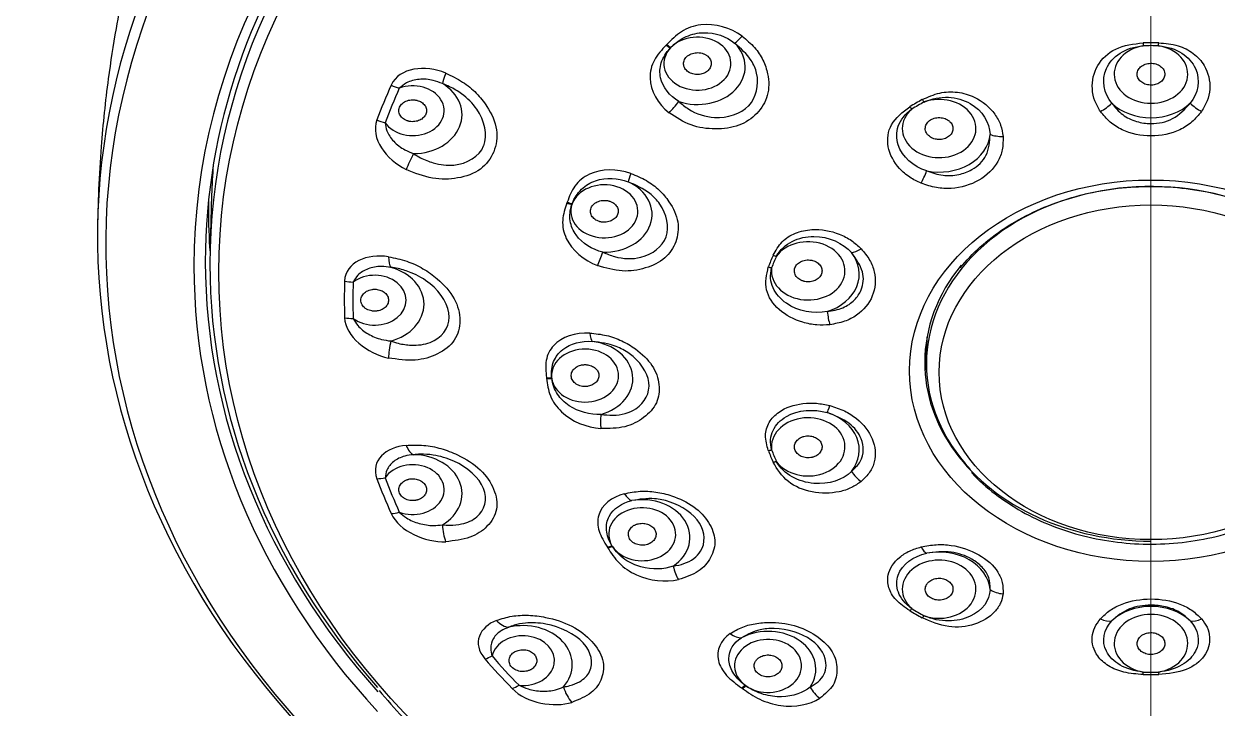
# Model space of a CAD drawing. Extents: x 7920 to 9049, y 0 to 827.
# Drawn here: x 8345.09 to 8388.13, y 516.85 to 541.54 of the extents above; entities that cross this region are included whole.
import ezdxf

# ---------------------------------------------------------------- set-up
doc = ezdxf.new("R2010")
doc.units = 0
doc.header["$LTSCALE"] = 10
doc.header["$MEASUREMENT"] = 0
doc.linetypes.add('CENTER2', pattern=[28.575, 19.05, -3.175, 3.175, -3.175])
doc.layers.add('1', color=7, linetype='CONTINUOUS')
doc.layers.add('Cneter', color=1, linetype='CENTER2', lineweight=13)

msp = doc.modelspace()

# ---------------------------------------------------------------- linework, layer by layer
at = {"layer": '1', "color": 7, "linetype": 'Continuous'}
for p, q in [((8351.86, 535.361), (8351.806, 533.469)), ((8377.641, 529.754), (8377.641, 529.268))]:
    msp.add_line(p, q, dxfattribs=at)
for centre, major_axis, ratio, start_param, end_param in [((8385.741, 533.595), (37.699, 0), 0.790155, 5.156583, 10.55138), ((8385.741, 532.787), (-34.52, 0), 0.790155, 3.141593, 6.283185), ((8385.741, 532.952), (34.11, 0), 0.790155, 0, 3.141593), ((8385.741, 533.878), (-37.999, 0), 0.790155, 5.627397, 6.920378), ((8385.741, 532.865), (-33.944, 0), 0.790155, 5.595275, 6.283185), ((8369.382, 540.101), (1.209, 0), 0.790155, 2.51018, 8.762594), ((8371.122, 541.474), (-0.475, -0.643), 0.18333, 0.372338, 1.069202), ((8385.741, 530.353), (21.895, 0), 0.790155, 2.493937, 2.495651), ((8368.406, 541.155), (-0.579, 0.552), 0.489427, 1.773217, 2.007632), ((8368.428, 541.179), (0.578, -0.553), 0.488794, 4.91568, 5.150095), ((8385.741, 530.34), (21.709, 0), 0.790155, 2.493937, 2.495651), ((8369.382, 539.987), (-1.723, 0), 0.790155, 1.168192, 3.821397), ((8385.741, 539.72), (1.328, 0), 0.790155, 1.780257, 7.64452), ((8385.741, 529.453), (-14.424, 0), 0.790155, 4.69308, 4.731698), ((8385.465, 541.236), (-0.012, 0.8), 0.011834, 2.076794, 2.23044), ((8385.741, 529.448), (14.302, 0), 0.790155, 1.551487, 1.590105), ((8386.017, 541.236), (-0.012, -0.8), 0.011834, 0.911152, 1.064799), ((8360.571, 540.254), (-0.385, -0.923), 0.069891, 5.30923, 5.987258), ((8385.741, 531.595), (-29.098, 0), 0.790155, 5.940229, 5.997824), ((8359.111, 538.401), (1.136, 0), 0.790155, 3.645275, 8.292777), ((8358.629, 539.827), (-0.911, 0.412), 0.577214, 1.512063, 1.825951), ((8359.111, 538.258), (-1.779, 0), 0.790155, 1.589334, 4.065533), ((8385.741, 531.565), (28.789, 0), 0.790155, 2.798636, 2.856231), ((8378.1, 537.758), (1.328, 0), 0.790155, 2.408576, 8.272839), ((8368.505, 538.736), (-0.496, -0.628), 0.201371, 1.028996, 1.72586), ((8385.741, 529.453), (-14.424, 0), 0.790155, 5.321398, 5.360017), ((8377.113, 538.95), (-0.41, 0.687), 0.369764, 1.971146, 2.124793), ((8385.741, 529.448), (14.302, 0), 0.790155, 2.179806, 2.218424), ((8377.56, 539.207), (0.386, -0.701), 0.350617, 5.125372, 5.279019), ((8383.933, 538.786), (-0.651, -0.465), 0.42584, 1.252545, 1.894), ((8385.741, 539.605), (-1.842, 0), 0.790155, 0.696206, 2.445387), ((8387.549, 538.786), (-0.651, 0.465), 0.42584, 1.247593, 1.889048), ((8358.116, 538.581), (0.937, -0.348), 0.588121, 4.613484, 4.927372), ((8378.1, 537.643), (-1.842, 0), 0.790155, 1.324524, 3.073705), ((8380.451, 537.892), (-0.797, -0.065), 0.516767, 0.830444, 1.4719), ((8359.156, 536.814), (-0.439, -0.898), 0.027536, 4.683208, 5.361237), ((8385.741, 534.759), (-33.89, 0), 0.790155, 6.220452, 6.260703), ((8367.138, 536.566), (-0.262, -0.756), 0.015481, 5.319461, 6.016325), ((8377.525, 536.213), (-0.294, -0.744), 0.137649, 1.008542, 1.649998), ((8385.741, 529.268), (-8.1, 0), 0.790155, 3.141593, 5.631894), ((8366.024, 534.773), (1.209, 0), 0.790155, 2.879779, 9.132193), ((8366.024, 534.658), (-1.723, 0), 0.790155, 1.537791, 4.190996), ((8385.741, 534.881), (-34, 0), 0.790155, 6.274055, 6.283185), ((8385.741, 530.353), (21.895, 0), 0.790155, 2.863537, 2.86525), ((8364.856, 535.51), (-0.753, 0.27), 0.589653, 1.54494, 1.779354), ((8364.866, 535.538), (0.752, -0.272), 0.589366, 4.687755, 4.92217), ((8385.741, 530.34), (21.709, 0), 0.790155, 2.863537, 2.86525), ((8385.741, 534.881), (-34, 0), 0.790155, 0, 0.059494), ((8373.377, 532.622), (1.328, 0), 0.790155, 3.036895, 8.901158), ((8365.95, 533.267), (-0.285, -0.748), 0.006264, 0.917112, 1.613975), ((8375.373, 533.872), (-0.58, -0.551), 0.3757, 0.441364, 1.082819), ((8385.741, 532.952), (34.11, 0), 0.790155, 3.141593, 3.755087), ((8385.741, 532.865), (-33.944, 0), 0.790155, 0, 0.605935), ((8358.532, 533.699), (-0.155, -0.988), 0.252062, 5.362069, 6.040098), ((8385.741, 529.453), (-14.424, 0), 0.790155, 5.949717, 5.988335), ((8385.741, 529.448), (14.302, 0), 0.790155, 2.808124, 2.846742), ((8372.227, 533.637), (0.733, -0.321), 0.579144, 4.807386, 4.961032), ((8373.377, 532.507), (-1.842, 0), 0.790155, 1.952843, 3.702024), ((8385.741, 529.268), (-8.1, 0), 0.790155, 5.631894, 6.283185), ((8385.741, 532.787), (-34.52, 0), 0.790155, 0, 0.629497), ((8357.741, 531.565), (1.136, 0), 0.790155, 3.959434, 8.606936), ((8357.741, 531.421), (-1.779, 0), 0.790155, 1.903493, 4.379692), ((8372.057, 533.222), (-0.747, 0.287), 0.586457, 1.638854, 1.792501), ((8385.741, 529.32), (8.162, 0), 0.790155, 2.567172, 3.141593), ((8385.741, 531.595), (-29.098, 0), 0.790155, 6.254388, 6.311983), ((8356.964, 532.833), (-0.999, 0.036), 0.612653, 1.279239, 1.593127), ((8385.741, 531.565), (28.789, 0), 0.790155, 3.112795, 3.17039), ((8374.256, 531.155), (0.098, -0.794), 0.237725, 4.681171, 5.322626), ((8356.964, 531.523), (0.999, 0.036), 0.612653, 4.37617, 4.690058), ((8365.667, 530.854), (-0.037, -0.799), 0.234951, 5.362384, 6.059247), ((8358.532, 530.082), (-0.212, -0.977), 0.207528, 4.74651, 5.424539), ((8365.328, 528.845), (1.209, 0), 0.790155, 3.249378, 9.501792), ((8365.328, 528.73), (-1.723, 0), 0.790155, 1.90739, 4.560595), ((8385.741, 529.754), (8.1, 0), 0.790155, 3.061138, 3.141593), ((8385.741, 529.754), (8.15, 0), 0.790155, 3.152785, 3.260973), ((8385.741, 529.32), (8.162, 0), 0.790155, 3.141593, 3.665552), ((8385.741, 529.268), (-8.1, 0), 0.790155, 0, 0.637449), ((8385.741, 530.353), (21.895, 0), 0.790155, 3.233136, 3.234849), ((8364.123, 529.262), (0.795, 0.092), 0.610341, 4.407184, 4.641599), ((8364.127, 529.233), (-0.794, -0.094), 0.610244, 1.264274, 1.498689), ((8385.741, 530.34), (21.709, 0), 0.790155, 3.233136, 3.234849), ((8374.256, 528.262), (-0.208, -0.772), 0.056522, 0.242482, 0.883937), ((8366.067, 527.437), (-0.061, -0.798), 0.212439, 4.718598, 5.415462), ((8373.377, 526.273), (1.328, 0), 0.790155, 3.665213, 9.529476), ((8373.377, 526.159), (-1.842, 0), 0.790155, 2.581161, 4.330343), ((8359.156, 526.967), (0.091, -0.996), 0.432054, 5.368556, 6.046585), ((8359.111, 524.584), (-1.779, 0), 0.790155, 2.217652, 4.693852), ((8372.057, 526.654), (0.747, 0.287), 0.586457, 4.337038, 4.490685), ((8385.741, 529.453), (-14.424, 0), 0.790155, 0.29485, 0.333468), ((8385.741, 529.448), (14.302, 0), 0.790155, 3.436443, 3.475061), ((8385.741, 529.32), (8.162, 0), 0.790155, 3.665551, 4.712389), ((8359.111, 524.728), (1.136, 0), 0.790155, 4.273594, 8.921095), ((8372.227, 526.239), (-0.733, -0.321), 0.579144, 1.168506, 1.322153), ((8358.116, 525.774), (-0.937, -0.348), 0.588121, 1.041925, 1.355813), ((8385.741, 531.595), (-29.098, 0), 0.790155, 0.285362, 0.342957), ((8385.741, 531.565), (28.789, 0), 0.790155, 3.426954, 3.484549), ((8375.373, 525.545), (0.511, -0.615), 0.556904, 4.516601, 5.158057), ((8366.907, 525.107), (0.202, -0.774), 0.44544, 5.337326, 6.034189), ((8367.39, 523.005), (-1.723, 0), 0.790155, 2.276989, 4.930194), ((8358.629, 524.528), (0.911, 0.412), 0.577214, 4.143346, 4.457234), ((8367.39, 523.12), (1.209, 0), 0.790155, 3.618977, 9.871391), ((8360.571, 523.527), (0.03, -1), 0.3897, 4.764865, 5.442893), ((8366.3, 523.197), (0.677, 0.426), 0.548886, 4.145622, 4.380037), ((8385.741, 530.353), (21.895, 0), 0.790155, 3.602735, 3.604448), ((8366.316, 523.171), (-0.676, -0.427), 0.548418, 1.002967, 1.237381), ((8385.741, 530.34), (21.709, 0), 0.790155, 3.602735, 3.604448), ((8377.525, 523.204), (0.189, -0.777), 0.318853, 5.403993, 6.045448), ((8378.1, 521.023), (-1.842, 0), 0.790155, 3.20948, 4.958661), ((8378.1, 521.137), (1.328, 0), 0.790155, 4.293532, 10.157795), ((8368.842, 522.036), (0.177, -0.78), 0.425202, 4.701083, 5.397947), ((8380.451, 521.525), (0.796, -0.078), 0.69797, 4.082197, 4.723652), ((8377.113, 520.926), (0.41, 0.687), 0.369764, 4.004746, 4.158392), ((8385.741, 529.448), (14.302, 0), 0.790155, 4.064761, 4.10338), ((8385.741, 519.061), (-1.842, 0), 0.790155, 3.837798, 5.58698), ((8362.383, 520.717), (0.359, -0.933), 0.592247, 5.317737, 5.995766), ((8385.741, 529.453), (-14.424, 0), 0.790155, 0.923169, 0.961787), ((8377.56, 520.669), (-0.386, -0.701), 0.350617, 0.85052, 1.004166), ((8383.933, 520.631), (0.6, -0.53), 0.607043, 5.181947, 5.823402), ((8385.741, 519.176), (1.328, 0), 0.790155, 4.92185, 10.786113), ((8387.549, 520.631), (0.6, 0.53), 0.607043, 3.601376, 4.242831), ((8363.089, 518.56), (1.136, 0), 0.790155, 4.587753, 9.235255), ((8363.089, 518.417), (-1.779, 0), 0.790155, 2.531812, 5.008011), ((8370.69, 520.102), (0.458, -0.656), 0.61852, 5.225567, 5.92243), ((8371.93, 518.254), (-1.723, 0), 0.790155, 2.646588, 5.299793), ((8371.93, 518.369), (1.209, 0), 0.790155, 3.988576, 10.24099), ((8361.973, 519.342), (-0.756, -0.654), 0.50602, 0.844351, 1.158239), ((8385.741, 531.565), (28.789, 0), 0.790155, 3.741114, 3.798709), ((8385.741, 531.595), (-29.098, 0), 0.790155, 0.599521, 0.657116), ((8385.465, 518.64), (0.012, 0.8), 0.011834, 3.899098, 4.052745), ((8385.741, 529.453), (-14.424, 0), 0.790155, 1.551487, 1.590105), ((8385.741, 529.448), (14.302, 0), 0.790155, 4.69308, 4.731698), ((8386.017, 518.64), (0.012, -0.8), 0.011834, 5.372033, 5.52568), ((8362.947, 518.282), (0.716, 0.699), 0.485274, 3.956021, 4.26991), ((8365.074, 517.791), (0.292, -0.956), 0.556219, 4.729444, 5.407473), ((8371.102, 518.164), (0.468, 0.649), 0.413301, 3.957805, 4.19222), ((8385.741, 530.353), (21.895, 0), 0.790155, 3.972334, 3.974047), ((8371.13, 518.144), (-0.467, -0.65), 0.412525, 0.815539, 1.049953), ((8385.741, 530.34), (21.709, 0), 0.790155, 3.972334, 3.974047), ((8373.899, 517.79), (0.431, -0.674), 0.60329, 4.599472, 5.296335)]:
    msp.add_ellipse(centre, major_axis=major_axis, ratio=ratio, start_param=start_param, end_param=end_param, dxfattribs=at)
for centre, major_axis in [((8385.741, 532.574), (33.622, 0)), ((8385.741, 529.02), (-8.709, 0)), ((8385.741, 528.963), (7.641, 0))]:
    msp.add_ellipse(centre, major_axis=major_axis, ratio=0.790155, dxfattribs=at)
for points, knots in [([(8358.319, 562.291), (8357.833, 561.734), (8357.002, 560.728), (8355.979, 559.363), (8355.192, 558.235), (8354.492, 557.167), (8353.771, 555.991), (8352.961, 554.56), (8352.17, 553.019), (8351.441, 551.437), (8350.803, 549.907), (8350.195, 548.276), (8349.564, 546.341), (8349.052, 544.457), (8348.667, 542.742), (8348.375, 541.218), (8348.086, 539.348), (8347.829, 536.903), (8347.751, 535.059), (8347.742, 534.032)], [0, 0, 0, 0, 0.073159, 0.128421, 0.166706, 0.205894, 0.252033, 0.300947, 0.366045, 0.420507, 0.470557, 0.527281, 0.590481, 0.669456, 0.716247, 0.761084, 0.820335, 0.900163, 1, 1, 1, 1]), ([(8370.996, 541.088), (8370.575, 541.399), (8370.017, 541.56), (8369.251, 541.466), (8369.011, 541.38), (8368.603, 541.124), (8368.44, 540.958), (8368.28, 540.791)], [0, 0, 0, 0, 0.5, 0.5, 0.75, 0.75, 1, 1, 1, 1]), ([(8370.996, 541.088), (8371.154, 540.957), (8371.458, 540.705), (8371.767, 540.23), (8371.965, 539.641), (8371.974, 538.938), (8371.567, 538.275), (8370.896, 537.814), (8370.031, 537.705), (8369.118, 537.832), (8368.614, 538.16), (8368.357, 538.327)], [0, 0, 0, 0, 0.087607, 0.169371, 0.250856, 0.377447, 0.501128, 0.621802, 0.747777, 0.872041, 1, 1, 1, 1]), ([(8368.428, 540.689), (8368.591, 540.856), (8368.778, 540.989), (8369.182, 541.167), (8369.396, 541.212), (8370.026, 541.228), (8370.429, 541.079), (8370.722, 540.843)], [0, 0, 0, 0, 0.25, 0.25, 0.5, 0.5, 1, 1, 1, 1]), ([(8368.258, 540.767), (8368.099, 540.601), (8367.939, 540.429), (8367.722, 540.03), (8367.666, 539.805), (8367.684, 539.119), (8367.95, 538.649), (8368.357, 538.327)], [0, 0, 0, 0, 0.25, 0.25, 0.5, 0.5, 1, 1, 1, 1]), ([(8368.707, 538.734), (8368.382, 538.935), (8368.131, 539.246), (8368.016, 539.767), (8368.021, 539.951), (8368.135, 540.316), (8368.248, 540.497), (8368.406, 540.665)], [0, 0, 0, 0, 0.5, 0.5, 0.75, 0.75, 1, 1, 1, 1]), ([(8368.707, 538.734), (8368.823, 538.638), (8369.189, 538.335), (8370.135, 538.021), (8370.948, 538.287), (8371.511, 538.877), (8371.652, 539.511), (8371.305, 540.329), (8370.945, 540.646), (8370.722, 540.843)], [0, 0, 0, 0, 0.080562, 0.253207, 0.499831, 0.500495, 0.747529, 0.843295, 1, 1, 1, 1]), ([(8383.917, 538.378), (8383.843, 538.501), (8383.69, 538.755), (8383.58, 539.325), (8383.727, 540.048), (8384.443, 540.732), (8385.113, 540.809), (8385.463, 540.849)], [0, 0, 0, 0, 0.121003, 0.24993, 0.500418, 0.740079, 1, 1, 1, 1]), ([(8384.327, 538.671), (8384.036, 539.026), (8383.944, 539.5), (8384.234, 540.136), (8384.399, 540.329), (8384.85, 540.621), (8385.14, 540.717), (8385.465, 540.746)], [0, 0, 0, 0, 0.5, 0.5, 0.75, 0.75, 1, 1, 1, 1]), ([(8386.017, 540.746), (8386.34, 540.717), (8386.63, 540.622), (8387.081, 540.331), (8387.248, 540.136), (8387.537, 539.505), (8387.445, 539.025), (8387.155, 538.671)], [0, 0, 0, 0, 0.25, 0.25, 0.5, 0.5, 1, 1, 1, 1]), ([(8386.02, 540.849), (8386.257, 540.829), (8386.708, 540.793), (8387.297, 540.494), (8387.769, 539.962), (8387.912, 539.325), (8387.794, 538.754), (8387.64, 538.501), (8387.565, 538.378)], [0, 0, 0, 0, 0.178327, 0.339125, 0.500023, 0.752204, 0.878517, 1, 1, 1, 1]), ([(8369.681, 540.418), (8369.668, 540.426), (8369.64, 540.44), (8369.581, 540.465), (8369.5, 540.488), (8369.399, 540.499), (8369.262, 540.492), (8369.1, 540.442), (8368.951, 540.324), (8368.887, 540.194), (8368.879, 540.085), (8368.894, 540.004), (8368.929, 539.927), (8368.983, 539.859), (8369.034, 539.816), (8369.072, 539.791), (8369.099, 539.775), (8369.174, 539.737), (8369.313, 539.7), (8369.472, 539.707), (8369.59, 539.74), (8369.671, 539.776), (8369.742, 539.824), (8369.82, 539.901), (8369.882, 540.017), (8369.887, 540.169), (8369.831, 540.288), (8369.764, 540.358), (8369.719, 540.394), (8369.694, 540.41), (8369.681, 540.418)], [0, 0, 0, 0, 0.015625, 0.03125, 0.0625, 0.09375, 0.125, 0.1875, 0.25, 0.3125, 0.34375, 0.375, 0.40625, 0.4375, 0.46875, 0.476562, 0.484375, 0.5, 0.5625, 0.625, 0.65625, 0.6875, 0.71875, 0.75, 0.8125, 0.875, 0.9375, 0.96875, 0.984375, 1, 1, 1, 1]), ([(8360.301, 539.758), (8360.509, 539.659), (8360.912, 539.468), (8361.421, 539.047), (8361.88, 538.474), (8362.213, 537.722), (8362.093, 536.894), (8361.603, 536.229), (8360.765, 535.932), (8359.804, 535.908), (8359.188, 536.154), (8358.871, 536.281)], [0, 0, 0, 0, 0.087456, 0.169153, 0.25014, 0.377375, 0.499739, 0.622279, 0.749894, 0.871256, 1, 1, 1, 1]), ([(8386.241, 539.72), (8386.241, 539.733), (8386.239, 539.759), (8386.229, 539.811), (8386.205, 539.875), (8386.156, 539.944), (8386.07, 540.025), (8385.927, 540.098), (8385.725, 540.125), (8385.524, 540.088), (8385.386, 540.007), (8385.307, 539.921), (8385.265, 539.849), (8385.246, 539.785), (8385.241, 539.74), (8385.241, 539.714), (8385.243, 539.675), (8385.255, 539.618), (8385.3, 539.522), (8385.398, 539.419), (8385.565, 539.34), (8385.757, 539.315), (8385.947, 539.349), (8386.109, 539.437), (8386.198, 539.546), (8386.235, 539.644), (8386.241, 539.694), (8386.241, 539.72)], [0, 0, 0, 0, 0.015625, 0.03125, 0.0625, 0.09375, 0.125, 0.1875, 0.25, 0.3125, 0.375, 0.40625, 0.4375, 0.46875, 0.484375, 0.492188, 0.5, 0.53125, 0.5625, 0.625, 0.6875, 0.75, 0.8125, 0.875, 0.9375, 0.96875, 1, 1, 1, 1]), ([(8360.183, 539.38), (8360.075, 539.422), (8359.806, 539.529), (8359.346, 539.559), (8358.91, 539.447), (8358.712, 539.283), (8358.629, 539.214)], [0, 0, 0, 0, 0.200427, 0.49953, 0.790892, 1, 1, 1, 1]), ([(8359.144, 536.853), (8359.226, 536.802), (8359.449, 536.661), (8359.94, 536.473), (8360.843, 536.352), (8361.514, 536.749), (8361.829, 537.515), (8361.648, 538.316), (8360.964, 538.968), (8360.511, 539.247), (8360.27, 539.345), (8360.183, 539.38)], [0, 0, 0, 0, 0.046355, 0.127416, 0.254336, 0.50001, 0.500136, 0.746142, 0.872777, 0.954138, 1, 1, 1, 1]), ([(8377.49, 538.802), (8377.695, 538.896), (8378.085, 539.075), (8378.764, 539.103), (8379.504, 538.882), (8380.049, 538.421), (8380.338, 537.894), (8380.383, 537.613), (8380.406, 537.476)], [0, 0, 0, 0, 0.178327, 0.339125, 0.500023, 0.752204, 0.878517, 1, 1, 1, 1]), ([(8377.56, 538.716), (8377.843, 538.843), (8378.146, 538.9), (8378.718, 538.872), (8378.991, 538.79), (8379.667, 538.407), (8379.927, 537.97), (8379.938, 537.544)], [0, 0, 0, 0, 0.25, 0.25, 0.5, 0.5, 1, 1, 1, 1]), ([(8359.266, 538.777), (8359.258, 538.779), (8359.241, 538.783), (8359.207, 538.79), (8359.147, 538.797), (8359.06, 538.797), (8358.957, 538.78), (8358.83, 538.736), (8358.697, 538.642), (8358.608, 538.487), (8358.608, 538.343), (8358.653, 538.236), (8358.707, 538.164), (8358.778, 538.103), (8358.848, 538.064), (8358.9, 538.043), (8358.931, 538.033), (8358.95, 538.027), (8358.966, 538.023), (8358.982, 538.02), (8359.01, 538.014), (8359.098, 538.002), (8359.209, 538.009), (8359.325, 538.042), (8359.43, 538.091), (8359.536, 538.178), (8359.61, 538.311), (8359.618, 538.458), (8359.557, 538.6), (8359.456, 538.695), (8359.356, 538.748), (8359.299, 538.768), (8359.27, 538.776), (8359.266, 538.777)], [0, 0, 0, 0, 0.007812, 0.015625, 0.03125, 0.0625, 0.09375, 0.125, 0.1875, 0.25, 0.3125, 0.34375, 0.375, 0.40625, 0.4375, 0.453125, 0.460938, 0.46875, 0.472656, 0.476562, 0.484375, 0.5, 0.5625, 0.59375, 0.625, 0.6875, 0.75, 0.8125, 0.875, 0.9375, 0.96875, 0.996094, 1, 1, 1, 1]), ([(8377.455, 535.782), (8377.312, 535.85), (8377.017, 535.989), (8376.544, 536.41), (8376.176, 537.075), (8376.294, 537.973), (8376.784, 538.348), (8377.039, 538.543)], [0, 0, 0, 0, 0.121003, 0.24993, 0.500418, 0.740079, 1, 1, 1, 1]), ([(8377.651, 536.231), (8377.168, 536.387), (8376.763, 536.734), (8376.552, 537.39), (8376.549, 537.625), (8376.706, 538.073), (8376.872, 538.285), (8377.113, 538.46)], [0, 0, 0, 0, 0.5, 0.5, 0.75, 0.75, 1, 1, 1, 1]), ([(8384.327, 538.671), (8384.448, 538.524), (8384.681, 538.239), (8385.2, 537.994), (8385.83, 537.896), (8386.601, 538.063), (8386.963, 538.461), (8387.155, 538.671)], [0, 0, 0, 0, 0.179168, 0.347393, 0.501625, 0.737142, 1, 1, 1, 1]), ([(8378.504, 537.99), (8378.494, 538.001), (8378.474, 538.021), (8378.427, 538.059), (8378.359, 538.099), (8378.269, 538.132), (8378.138, 538.158), (8377.969, 538.15), (8377.785, 538.078), (8377.651, 537.955), (8377.599, 537.826), (8377.599, 537.719), (8377.618, 537.642), (8377.651, 537.581), (8377.68, 537.542), (8377.699, 537.521), (8377.73, 537.491), (8377.782, 537.45), (8377.89, 537.393), (8378.046, 537.355), (8378.24, 537.368), (8378.413, 537.438), (8378.543, 537.554), (8378.607, 537.7), (8378.599, 537.829), (8378.556, 537.926), (8378.523, 537.97), (8378.504, 537.99)], [0, 0, 0, 0, 0.015625, 0.03125, 0.0625, 0.09375, 0.125, 0.1875, 0.25, 0.3125, 0.375, 0.40625, 0.4375, 0.46875, 0.484375, 0.492188, 0.5, 0.53125, 0.5625, 0.625, 0.6875, 0.75, 0.8125, 0.875, 0.9375, 0.96875, 1, 1, 1, 1]), ([(8387.565, 538.378), (8387.455, 538.244), (8387.241, 537.984), (8386.648, 537.606), (8385.743, 537.412), (8384.836, 537.605), (8384.242, 537.982), (8384.028, 538.243), (8383.917, 538.378)], [0, 0, 0, 0, 0.130106, 0.252927, 0.499594, 0.746402, 0.869479, 1, 1, 1, 1]), ([(8358.116, 537.968), (8358.131, 537.872), (8358.166, 537.64), (8358.41, 537.283), (8358.768, 537.001), (8359.038, 536.895), (8359.144, 536.853)], [0, 0, 0, 0, 0.208279, 0.500324, 0.801781, 1, 1, 1, 1]), ([(8380.406, 537.476), (8380.407, 537.314), (8380.409, 537), (8380.183, 536.412), (8379.582, 535.831), (8378.719, 535.57), (8377.984, 535.606), (8377.635, 535.722), (8377.455, 535.782)], [0, 0, 0, 0, 0.130106, 0.252927, 0.499594, 0.746402, 0.869479, 1, 1, 1, 1]), ([(8377.651, 536.231), (8377.845, 536.165), (8378.222, 536.036), (8378.803, 536.074), (8379.377, 536.284), (8379.892, 536.782), (8379.922, 537.281), (8379.938, 537.544)], [0, 0, 0, 0, 0.179168, 0.347393, 0.501625, 0.737142, 1, 1, 1, 1]), ([(8366.979, 536.139), (8366.476, 536.313), (8365.913, 536.308), (8365.271, 536.007), (8365.093, 535.859), (8364.836, 535.505), (8364.76, 535.304), (8364.687, 535.102)], [0, 0, 0, 0, 0.5, 0.5, 0.75, 0.75, 1, 1, 1, 1]), ([(8364.866, 535.048), (8364.941, 535.25), (8365.055, 535.428), (8365.347, 535.709), (8365.522, 535.811), (8366.089, 536.004), (8366.517, 535.978), (8366.882, 535.838)], [0, 0, 0, 0, 0.25, 0.25, 0.5, 0.5, 1, 1, 1, 1]), ([(8366.979, 536.139), (8367.173, 536.06), (8367.547, 535.908), (8368.019, 535.548), (8368.439, 535.051), (8368.74, 534.393), (8368.654, 533.657), (8368.249, 533.037), (8367.525, 532.693), (8366.661, 532.558), (8366.077, 532.726), (8365.78, 532.811)], [0, 0, 0, 0, 0.087607, 0.169371, 0.250856, 0.377447, 0.501128, 0.621802, 0.747777, 0.872041, 1, 1, 1, 1]), ([(8365.967, 533.297), (8366.108, 533.239), (8366.552, 533.056), (8367.513, 533.023), (8368.123, 533.5), (8368.378, 534.211), (8368.242, 534.845), (8367.603, 535.518), (8367.158, 535.716), (8366.882, 535.838)], [0, 0, 0, 0, 0.080562, 0.253207, 0.499831, 0.500495, 0.747529, 0.843295, 1, 1, 1, 1]), ([(8378.861, 532.73), (8379.079, 532.997), (8379.566, 533.507), (8380.452, 534.186), (8381.469, 534.758), (8382.587, 535.202), (8383.777, 535.508), (8384.842, 535.647), (8385.499, 535.67), (8385.741, 535.67)], [0, 0, 0, 0, 0.148784, 0.301881, 0.454578, 0.607051, 0.759409, 0.911703, 1, 1, 1, 1]), ([(8385.741, 535.67), (8385.957, 535.67), (8386.587, 535.65), (8387.626, 535.523), (8388.818, 535.227), (8389.94, 534.794), (8390.953, 534.229), (8391.667, 533.72), (8391.995, 533.384), (8392.072, 533.3)], [0, 0, 0, 0, 0.088697, 0.260068, 0.431487, 0.602833, 0.774127, 0.945438, 1, 1, 1, 1]), ([(8364.677, 535.073), (8364.605, 534.874), (8364.535, 534.668), (8364.508, 534.232), (8364.552, 534.005), (8364.853, 533.367), (8365.284, 533), (8365.78, 532.811)], [0, 0, 0, 0, 0.25, 0.25, 0.5, 0.5, 1, 1, 1, 1]), ([(8365.967, 533.297), (8365.588, 533.394), (8365.227, 533.615), (8364.897, 534.07), (8364.82, 534.243), (8364.763, 534.617), (8364.786, 534.818), (8364.856, 535.02)], [0, 0, 0, 0, 0.5, 0.5, 0.75, 0.75, 1, 1, 1, 1]), ([(8366.158, 535.153), (8366.142, 535.157), (8366.11, 535.163), (8366.043, 535.169), (8365.958, 535.167), (8365.858, 535.148), (8365.734, 535.103), (8365.606, 535.01), (8365.52, 534.858), (8365.52, 534.718), (8365.562, 534.613), (8365.613, 534.542), (8365.681, 534.481), (8365.762, 534.433), (8365.83, 534.407), (8365.877, 534.395), (8365.909, 534.388), (8365.997, 534.374), (8366.143, 534.379), (8366.288, 534.431), (8366.383, 534.495), (8366.442, 534.552), (8366.486, 534.617), (8366.524, 534.711), (8366.529, 534.836), (8366.464, 534.979), (8366.357, 535.074), (8366.263, 535.121), (8366.204, 535.141), (8366.174, 535.15), (8366.158, 535.153)], [0, 0, 0, 0, 0.015625, 0.03125, 0.0625, 0.09375, 0.125, 0.1875, 0.25, 0.3125, 0.34375, 0.375, 0.40625, 0.4375, 0.46875, 0.476562, 0.484375, 0.5, 0.5625, 0.625, 0.65625, 0.6875, 0.71875, 0.75, 0.8125, 0.875, 0.9375, 0.96875, 0.984375, 1, 1, 1, 1]), ([(8372.112, 533.184), (8372.206, 533.355), (8372.387, 533.681), (8372.896, 534.013), (8373.622, 534.169), (8374.361, 534.038), (8374.946, 533.735), (8375.173, 533.525), (8375.285, 533.422)], [0, 0, 0, 0, 0.178327, 0.339125, 0.500023, 0.752204, 0.878517, 1, 1, 1, 1]), ([(8372.227, 533.147), (8372.362, 533.38), (8372.563, 533.567), (8373.037, 533.808), (8373.312, 533.866), (8374.117, 533.863), (8374.63, 533.625), (8374.938, 533.281)], [0, 0, 0, 0, 0.25, 0.25, 0.5, 0.5, 1, 1, 1, 1]), ([(8375.285, 533.422), (8375.396, 533.289), (8375.613, 533.031), (8375.841, 532.444), (8375.773, 531.69), (8375.283, 531.082), (8374.688, 530.777), (8374.338, 530.713), (8374.157, 530.681)], [0, 0, 0, 0, 0.130106, 0.252927, 0.499594, 0.746402, 0.869479, 1, 1, 1, 1]), ([(8358.24, 533.133), (8358.461, 533.087), (8358.887, 533), (8359.492, 532.718), (8360.109, 532.28), (8360.678, 531.641), (8360.875, 530.822), (8360.682, 530.073), (8360.047, 529.591), (8359.203, 529.341), (8358.567, 529.431), (8358.24, 529.477)], [0, 0, 0, 0, 0.087456, 0.169153, 0.25014, 0.377375, 0.499739, 0.622279, 0.749894, 0.871256, 1, 1, 1, 1]), ([(8373.531, 532.998), (8373.516, 533.002), (8373.484, 533.009), (8373.418, 533.017), (8373.334, 533.018), (8373.235, 533.003), (8373.111, 532.964), (8372.979, 532.878), (8372.884, 532.735), (8372.867, 532.573), (8372.922, 532.444), (8373.001, 532.358), (8373.074, 532.304), (8373.145, 532.27), (8373.198, 532.253), (8373.229, 532.244), (8373.277, 532.234), (8373.349, 532.225), (8373.479, 532.229), (8373.633, 532.271), (8373.78, 532.372), (8373.869, 532.509), (8373.887, 532.662), (8373.831, 532.811), (8373.728, 532.912), (8373.621, 532.969), (8373.562, 532.99), (8373.531, 532.998)], [0, 0, 0, 0, 0.015625, 0.03125, 0.0625, 0.09375, 0.125, 0.1875, 0.25, 0.3125, 0.375, 0.40625, 0.4375, 0.46875, 0.484375, 0.492188, 0.5, 0.53125, 0.5625, 0.625, 0.6875, 0.75, 0.8125, 0.875, 0.9375, 0.96875, 1, 1, 1, 1]), ([(8374.064, 531.156), (8374.258, 531.19), (8374.635, 531.254), (8375.057, 531.549), (8375.355, 531.984), (8375.417, 532.629), (8375.103, 533.056), (8374.938, 533.281)], [0, 0, 0, 0, 0.179168, 0.347393, 0.501625, 0.737142, 1, 1, 1, 1]), ([(8358.322, 532.75), (8358.208, 532.765), (8357.925, 532.802), (8357.495, 532.72), (8357.138, 532.51), (8357.016, 532.305), (8356.964, 532.22)], [0, 0, 0, 0, 0.200427, 0.49953, 0.790892, 1, 1, 1, 1]), ([(8358.322, 530.093), (8358.411, 530.063), (8358.655, 529.981), (8359.152, 529.917), (8359.985, 530.013), (8360.433, 530.55), (8360.433, 531.355), (8359.984, 532.077), (8359.149, 532.539), (8358.654, 532.7), (8358.41, 532.737), (8358.322, 532.75)], [0, 0, 0, 0, 0.046355, 0.127416, 0.254336, 0.50001, 0.500136, 0.746142, 0.872777, 0.954138, 1, 1, 1, 1]), ([(8374.157, 530.681), (8374.001, 530.671), (8373.676, 530.652), (8373.021, 530.783), (8372.279, 531.163), (8371.754, 531.957), (8371.876, 532.489), (8371.939, 532.765)], [0, 0, 0, 0, 0.121003, 0.24993, 0.500418, 0.740079, 1, 1, 1, 1]), ([(8374.064, 531.156), (8373.575, 531.063), (8373.012, 531.161), (8372.38, 531.601), (8372.21, 531.791), (8372.014, 532.229), (8371.991, 532.478), (8372.057, 532.732)], [0, 0, 0, 0, 0.5, 0.5, 0.75, 0.75, 1, 1, 1, 1]), ([(8357.741, 531.96), (8357.732, 531.96), (8357.715, 531.959), (8357.68, 531.957), (8357.62, 531.95), (8357.537, 531.928), (8357.446, 531.887), (8357.342, 531.814), (8357.252, 531.693), (8357.228, 531.523), (8357.285, 531.386), (8357.37, 531.296), (8357.449, 531.24), (8357.54, 531.2), (8357.622, 531.179), (8357.68, 531.172), (8357.713, 531.17), (8357.734, 531.17), (8357.751, 531.17), (8357.767, 531.17), (8357.796, 531.172), (8357.884, 531.182), (8357.988, 531.215), (8358.085, 531.275), (8358.166, 531.347), (8358.232, 531.456), (8358.25, 531.6), (8358.2, 531.742), (8358.087, 531.862), (8357.953, 531.928), (8357.837, 531.954), (8357.776, 531.959), (8357.745, 531.96), (8357.741, 531.96)], [0, 0, 0, 0, 0.007812, 0.015625, 0.03125, 0.0625, 0.09375, 0.125, 0.1875, 0.25, 0.3125, 0.34375, 0.375, 0.40625, 0.4375, 0.453125, 0.460938, 0.46875, 0.472656, 0.476562, 0.484375, 0.5, 0.5625, 0.59375, 0.625, 0.6875, 0.75, 0.8125, 0.875, 0.9375, 0.96875, 0.996094, 1, 1, 1, 1]), ([(8356.964, 530.91), (8357.015, 530.821), (8357.138, 530.609), (8357.496, 530.328), (8357.926, 530.145), (8358.21, 530.108), (8358.322, 530.093)], [0, 0, 0, 0, 0.208279, 0.500324, 0.801781, 1, 1, 1, 1]), ([(8365.495, 530.377), (8364.978, 530.401), (8364.487, 530.24), (8364.055, 529.78), (8363.964, 529.593), (8363.892, 529.19), (8363.914, 528.981), (8363.938, 528.772)], [0, 0, 0, 0, 0.5, 0.5, 0.75, 0.75, 1, 1, 1, 1]), ([(8365.495, 530.377), (8365.699, 530.357), (8366.094, 530.319), (8366.665, 530.113), (8367.25, 529.764), (8367.802, 529.232), (8368.048, 528.52), (8367.964, 527.828), (8367.479, 527.305), (8366.781, 526.94), (8366.196, 526.934), (8365.899, 526.932)], [0, 0, 0, 0, 0.087607, 0.169371, 0.250856, 0.377447, 0.501128, 0.621802, 0.747777, 0.872041, 1, 1, 1, 1]), ([(8364.123, 528.772), (8364.101, 528.982), (8364.126, 529.18), (8364.266, 529.525), (8364.38, 529.67), (8364.805, 530.009), (8365.201, 530.104), (8365.589, 530.076)], [0, 0, 0, 0, 0.25, 0.25, 0.5, 0.5, 1, 1, 1, 1]), ([(8365.898, 527.445), (8366.045, 527.43), (8366.507, 527.38), (8367.354, 527.615), (8367.676, 528.229), (8367.589, 528.965), (8367.195, 529.521), (8366.351, 529.975), (8365.881, 530.037), (8365.589, 530.076)], [0, 0, 0, 0, 0.080562, 0.253207, 0.499831, 0.500495, 0.747529, 0.843295, 1, 1, 1, 1]), ([(8365.28, 529.238), (8365.263, 529.237), (8365.231, 529.233), (8365.165, 529.22), (8365.087, 529.194), (8365.002, 529.148), (8364.908, 529.07), (8364.831, 528.947), (8364.82, 528.781), (8364.884, 528.65), (8364.971, 528.565), (8365.051, 528.513), (8365.142, 528.476), (8365.24, 528.454), (8365.315, 528.449), (8365.365, 528.451), (8365.397, 528.454), (8365.486, 528.466), (8365.62, 528.512), (8365.731, 528.602), (8365.791, 528.689), (8365.819, 528.759), (8365.831, 528.832), (8365.824, 528.93), (8365.771, 529.049), (8365.644, 529.164), (8365.501, 529.222), (8365.392, 529.238), (8365.328, 529.241), (8365.296, 529.24), (8365.28, 529.238)], [0, 0, 0, 0, 0.015625, 0.03125, 0.0625, 0.09375, 0.125, 0.1875, 0.25, 0.3125, 0.34375, 0.375, 0.40625, 0.4375, 0.46875, 0.476562, 0.484375, 0.5, 0.5625, 0.625, 0.65625, 0.6875, 0.71875, 0.75, 0.8125, 0.875, 0.9375, 0.96875, 0.984375, 1, 1, 1, 1]), ([(8379.27, 525.355), (8379.277, 525.346), (8379.509, 525.056), (8380.109, 524.569), (8381.06, 523.921), (8382.141, 523.411), (8383.304, 523.036), (8384.526, 522.81), (8385.778, 522.737), (8387.029, 522.82), (8388.251, 523.055), (8389.413, 523.439), (8390.49, 523.963), (8391.453, 524.615), (8392.281, 525.381), (8392.951, 526.242), (8393.446, 527.176), (8393.75, 528.14), (8393.836, 528.847), (8393.841, 529.216), (8393.841, 529.268)], [0, 0, 0, 0, 0.001863, 0.063469, 0.125304, 0.187297, 0.249386, 0.311528, 0.373702, 0.435903, 0.498134, 0.560396, 0.622683, 0.684966, 0.747192, 0.809278, 0.871128, 0.932666, 0.990473, 1, 1, 1, 1]), ([(8363.942, 528.742), (8363.966, 528.535), (8363.994, 528.323), (8364.162, 527.909), (8364.3, 527.709), (8364.843, 527.195), (8365.382, 526.971), (8365.899, 526.932)], [0, 0, 0, 0, 0.25, 0.25, 0.5, 0.5, 1, 1, 1, 1]), ([(8365.898, 527.445), (8365.516, 527.43), (8365.094, 527.535), (8364.592, 527.867), (8364.445, 528.008), (8364.225, 528.34), (8364.153, 528.535), (8364.127, 528.742)], [0, 0, 0, 0, 0.5, 0.5, 0.75, 0.75, 1, 1, 1, 1]), ([(8371.939, 526.141), (8371.888, 526.324), (8371.789, 526.671), (8371.934, 527.171), (8372.368, 527.624), (8373.019, 527.85), (8373.677, 527.866), (8373.999, 527.797), (8374.157, 527.763)], [0, 0, 0, 0, 0.178327, 0.339125, 0.500023, 0.752204, 0.878517, 1, 1, 1, 1]), ([(8374.157, 527.763), (8374.337, 527.705), (8374.687, 527.592), (8375.281, 527.216), (8375.772, 526.572), (8375.842, 525.856), (8375.614, 525.339), (8375.397, 525.13), (8375.285, 525.022)], [0, 0, 0, 0, 0.130106, 0.252927, 0.499594, 0.746402, 0.869479, 1, 1, 1, 1]), ([(8372.057, 526.164), (8371.992, 526.415), (8372.014, 526.659), (8372.209, 527.072), (8372.38, 527.245), (8373.007, 527.61), (8373.577, 527.649), (8374.064, 527.509)], [0, 0, 0, 0, 0.25, 0.25, 0.5, 0.5, 1, 1, 1, 1]), ([(8374.938, 525.385), (8375.058, 525.499), (8375.29, 525.72), (8375.391, 526.149), (8375.3, 526.637), (8374.885, 527.192), (8374.348, 527.4), (8374.064, 527.509)], [0, 0, 0, 0, 0.179168, 0.347393, 0.501625, 0.737142, 1, 1, 1, 1]), ([(8373.222, 526.649), (8373.207, 526.645), (8373.176, 526.636), (8373.116, 526.612), (8373.047, 526.574), (8372.979, 526.516), (8372.908, 526.426), (8372.864, 526.296), (8372.894, 526.136), (8373.001, 525.997), (8373.141, 525.918), (8373.269, 525.885), (8373.368, 525.876), (8373.451, 525.881), (8373.507, 525.892), (8373.539, 525.899), (8373.585, 525.913), (8373.65, 525.939), (8373.752, 526.003), (8373.845, 526.109), (8373.889, 526.258), (8373.86, 526.41), (8373.76, 526.543), (8373.603, 526.637), (8373.445, 526.671), (8373.316, 526.668), (8373.253, 526.657), (8373.222, 526.649)], [0, 0, 0, 0, 0.015625, 0.03125, 0.0625, 0.09375, 0.125, 0.1875, 0.25, 0.3125, 0.375, 0.40625, 0.4375, 0.46875, 0.484375, 0.492188, 0.5, 0.53125, 0.5625, 0.625, 0.6875, 0.75, 0.8125, 0.875, 0.9375, 0.96875, 1, 1, 1, 1]), ([(8359.144, 525.99), (8359.036, 525.977), (8358.767, 525.945), (8358.41, 525.765), (8358.167, 525.479), (8358.131, 525.255), (8358.116, 525.161)], [0, 0, 0, 0, 0.200427, 0.49953, 0.790892, 1, 1, 1, 1]), ([(8358.871, 526.328), (8359.083, 526.337), (8359.492, 526.354), (8360.133, 526.229), (8360.847, 525.956), (8361.598, 525.483), (8362.09, 524.751), (8362.214, 523.992), (8361.844, 523.385), (8361.2, 522.948), (8360.607, 522.884), (8360.301, 522.851)], [0, 0, 0, 0, 0.087456, 0.169153, 0.25014, 0.377375, 0.499739, 0.622279, 0.749894, 0.871256, 1, 1, 1, 1]), ([(8360.183, 523.463), (8360.271, 523.455), (8360.512, 523.434), (8360.965, 523.488), (8361.649, 523.774), (8361.828, 524.39), (8361.514, 525.156), (8360.841, 525.737), (8359.938, 525.982), (8359.448, 526.019), (8359.225, 525.998), (8359.144, 525.99)], [0, 0, 0, 0, 0.046355, 0.127416, 0.254336, 0.50001, 0.500136, 0.746142, 0.872777, 0.954138, 1, 1, 1, 1]), ([(8375.285, 525.022), (8375.173, 524.944), (8374.944, 524.782), (8374.356, 524.594), (8373.524, 524.571), (8372.556, 524.981), (8372.264, 525.469), (8372.112, 525.723)], [0, 0, 0, 0, 0.121003, 0.24993, 0.500418, 0.740079, 1, 1, 1, 1]), ([(8374.938, 525.385), (8374.629, 525.086), (8374.123, 524.91), (8373.311, 524.979), (8373.04, 525.057), (8372.565, 525.322), (8372.363, 525.514), (8372.227, 525.749)], [0, 0, 0, 0, 0.5, 0.5, 0.75, 0.75, 1, 1, 1, 1]), ([(8358.957, 525.103), (8358.949, 525.101), (8358.932, 525.097), (8358.9, 525.086), (8358.846, 525.064), (8358.775, 525.024), (8358.705, 524.963), (8358.635, 524.867), (8358.597, 524.73), (8358.64, 524.563), (8358.747, 524.447), (8358.863, 524.382), (8358.961, 524.348), (8359.063, 524.332), (8359.149, 524.332), (8359.207, 524.34), (8359.24, 524.346), (8359.259, 524.35), (8359.275, 524.355), (8359.29, 524.359), (8359.317, 524.367), (8359.397, 524.398), (8359.483, 524.455), (8359.552, 524.536), (8359.601, 524.624), (8359.621, 524.744), (8359.582, 524.886), (8359.479, 525.009), (8359.325, 525.095), (8359.171, 525.125), (8359.051, 525.122), (8358.99, 525.112), (8358.961, 525.105), (8358.957, 525.103)], [0, 0, 0, 0, 0.007812, 0.015625, 0.03125, 0.0625, 0.09375, 0.125, 0.1875, 0.25, 0.3125, 0.34375, 0.375, 0.40625, 0.4375, 0.453125, 0.460938, 0.46875, 0.472656, 0.476562, 0.484375, 0.5, 0.5625, 0.59375, 0.625, 0.6875, 0.75, 0.8125, 0.875, 0.9375, 0.96875, 0.996094, 1, 1, 1, 1]), ([(8366.745, 524.581), (8366.933, 524.619), (8367.294, 524.692), (8367.887, 524.659), (8368.559, 524.495), (8369.287, 524.152), (8369.831, 523.556), (8370.08, 522.889), (8369.899, 522.268), (8369.462, 521.735), (8368.955, 521.568), (8368.697, 521.483)], [0, 0, 0, 0, 0.087607, 0.169371, 0.250856, 0.377447, 0.501128, 0.621802, 0.747777, 0.872041, 1, 1, 1, 1]), ([(8366.745, 524.581), (8366.284, 524.46), (8365.931, 524.175), (8365.768, 523.627), (8365.775, 523.427), (8365.9, 523.032), (8366.015, 522.843), (8366.133, 522.655)], [0, 0, 0, 0, 0.5, 0.5, 0.75, 0.75, 1, 1, 1, 1]), ([(8366.3, 522.707), (8366.183, 522.897), (8366.116, 523.088), (8366.085, 523.449), (8366.122, 523.617), (8366.349, 524.052), (8366.659, 524.252), (8367.018, 524.334)], [0, 0, 0, 0, 0.25, 0.25, 0.5, 0.5, 1, 1, 1, 1]), ([(8368.508, 521.969), (8368.641, 521.995), (8369.059, 522.076), (8369.677, 522.526), (8369.67, 523.187), (8369.252, 523.848), (8368.653, 524.258), (8367.717, 524.448), (8367.286, 524.378), (8367.018, 524.334)], [0, 0, 0, 0, 0.080562, 0.253207, 0.499831, 0.500495, 0.747529, 0.843295, 1, 1, 1, 1]), ([(8358.629, 523.915), (8358.711, 523.844), (8358.909, 523.671), (8359.346, 523.489), (8359.807, 523.418), (8360.077, 523.45), (8360.183, 523.463)], [0, 0, 0, 0, 0.208279, 0.500324, 0.801781, 1, 1, 1, 1]), ([(8367.165, 523.472), (8367.15, 523.467), (8367.121, 523.454), (8367.067, 523.423), (8367.005, 523.376), (8366.947, 523.309), (8366.895, 523.209), (8366.879, 523.072), (8366.946, 522.915), (8367.065, 522.811), (8367.185, 522.756), (8367.283, 522.731), (8367.385, 522.722), (8367.487, 522.729), (8367.559, 522.747), (8367.604, 522.762), (8367.633, 522.774), (8367.71, 522.811), (8367.814, 522.892), (8367.877, 523.008), (8367.893, 523.106), (8367.887, 523.179), (8367.865, 523.251), (8367.813, 523.34), (8367.709, 523.436), (8367.539, 523.507), (8367.379, 523.52), (8367.27, 523.505), (8367.209, 523.488), (8367.18, 523.478), (8367.165, 523.472)], [0, 0, 0, 0, 0.015625, 0.03125, 0.0625, 0.09375, 0.125, 0.1875, 0.25, 0.3125, 0.34375, 0.375, 0.40625, 0.4375, 0.46875, 0.476562, 0.484375, 0.5, 0.5625, 0.625, 0.65625, 0.6875, 0.71875, 0.75, 0.8125, 0.875, 0.9375, 0.96875, 0.984375, 1, 1, 1, 1]), ([(8366.15, 522.629), (8366.268, 522.443), (8366.391, 522.253), (8366.73, 521.913), (8366.943, 521.765), (8367.656, 521.437), (8368.229, 521.377), (8368.697, 521.483)], [0, 0, 0, 0, 0.25, 0.25, 0.5, 0.5, 1, 1, 1, 1]), ([(8368.508, 521.969), (8368.175, 521.848), (8367.75, 521.828), (8367.144, 521.997), (8366.946, 522.086), (8366.592, 522.334), (8366.436, 522.495), (8366.316, 522.681)], [0, 0, 0, 0, 0.5, 0.5, 0.75, 0.75, 1, 1, 1, 1]), ([(8377.039, 520.364), (8376.86, 520.487), (8376.52, 520.722), (8376.246, 521.188), (8376.223, 521.747), (8376.537, 522.22), (8377.016, 522.529), (8377.311, 522.618), (8377.455, 522.662)], [0, 0, 0, 0, 0.178327, 0.339125, 0.500023, 0.752204, 0.878517, 1, 1, 1, 1]), ([(8377.455, 522.662), (8377.634, 522.696), (8377.982, 522.762), (8378.716, 522.727), (8379.579, 522.431), (8380.182, 521.887), (8380.409, 521.37), (8380.407, 521.105), (8380.406, 520.968)], [0, 0, 0, 0, 0.130106, 0.252927, 0.499594, 0.746402, 0.869479, 1, 1, 1, 1]), ([(8377.113, 520.435), (8376.873, 520.609), (8376.708, 520.816), (8376.549, 521.238), (8376.552, 521.455), (8376.761, 522.035), (8377.17, 522.325), (8377.651, 522.434)], [0, 0, 0, 0, 0.25, 0.25, 0.5, 0.5, 1, 1, 1, 1]), ([(8379.938, 521.121), (8379.938, 521.266), (8379.937, 521.546), (8379.679, 521.936), (8379.233, 522.286), (8378.5, 522.546), (8377.944, 522.473), (8377.651, 522.434)], [0, 0, 0, 0, 0.179168, 0.347393, 0.501625, 0.737142, 1, 1, 1, 1]), ([(8377.695, 521.369), (8377.685, 521.359), (8377.667, 521.337), (8377.637, 521.29), (8377.609, 521.227), (8377.597, 521.148), (8377.606, 521.043), (8377.668, 520.917), (8377.811, 520.802), (8378.002, 520.739), (8378.173, 520.74), (8378.301, 520.773), (8378.388, 520.812), (8378.451, 520.854), (8378.489, 520.889), (8378.509, 520.91), (8378.536, 520.942), (8378.569, 520.994), (8378.604, 521.092), (8378.601, 521.221), (8378.525, 521.363), (8378.388, 521.472), (8378.209, 521.533), (8378.012, 521.536), (8377.859, 521.49), (8377.757, 521.428), (8377.714, 521.39), (8377.695, 521.369)], [0, 0, 0, 0, 0.015625, 0.03125, 0.0625, 0.09375, 0.125, 0.1875, 0.25, 0.3125, 0.375, 0.40625, 0.4375, 0.46875, 0.484375, 0.492188, 0.5, 0.53125, 0.5625, 0.625, 0.6875, 0.75, 0.8125, 0.875, 0.9375, 0.96875, 1, 1, 1, 1]), ([(8380.406, 520.968), (8380.383, 520.855), (8380.336, 520.622), (8380.04, 520.208), (8379.435, 519.815), (8378.395, 519.709), (8377.799, 519.97), (8377.49, 520.105)], [0, 0, 0, 0, 0.121003, 0.24993, 0.500418, 0.740079, 1, 1, 1, 1]), ([(8379.938, 521.121), (8379.927, 520.741), (8379.672, 520.369), (8378.991, 520.055), (8378.721, 519.993), (8378.149, 519.99), (8377.844, 520.052), (8377.56, 520.179)], [0, 0, 0, 0, 0.5, 0.5, 0.75, 0.75, 1, 1, 1, 1]), ([(8383.917, 520.066), (8384.027, 520.175), (8384.241, 520.385), (8384.834, 520.691), (8385.739, 520.848), (8386.646, 520.692), (8387.24, 520.386), (8387.454, 520.175), (8387.565, 520.066)], [0, 0, 0, 0, 0.130106, 0.252927, 0.499594, 0.746402, 0.869479, 1, 1, 1, 1]), ([(8387.155, 519.994), (8387.034, 520.108), (8386.801, 520.329), (8386.282, 520.519), (8385.653, 520.592), (8384.881, 520.466), (8384.519, 520.157), (8384.327, 519.994)], [0, 0, 0, 0, 0.179168, 0.347393, 0.501625, 0.737142, 1, 1, 1, 1]), ([(8362.133, 520.011), (8362.314, 520.069), (8362.666, 520.181), (8363.281, 520.213), (8364.021, 520.123), (8364.88, 519.851), (8365.621, 519.273), (8366.049, 518.583), (8365.98, 517.921), (8365.6, 517.356), (8365.106, 517.156), (8364.852, 517.053)], [0, 0, 0, 0, 0.087456, 0.169153, 0.25014, 0.377375, 0.499739, 0.622279, 0.749894, 0.871256, 1, 1, 1, 1]), ([(8370.561, 519.533), (8370.706, 519.62), (8370.986, 519.788), (8371.52, 519.921), (8372.188, 519.955), (8372.993, 519.839), (8373.764, 519.437), (8374.311, 518.887), (8374.46, 518.262), (8374.341, 517.646), (8373.981, 517.351), (8373.798, 517.202)], [0, 0, 0, 0, 0.087607, 0.169371, 0.250856, 0.377447, 0.501128, 0.621802, 0.747777, 0.872041, 1, 1, 1, 1]), ([(8385.463, 518.058), (8385.225, 518.075), (8384.774, 518.106), (8384.185, 518.351), (8383.713, 518.783), (8383.57, 519.3), (8383.688, 519.762), (8383.842, 519.966), (8383.917, 520.066)], [0, 0, 0, 0, 0.178327, 0.339125, 0.500023, 0.752204, 0.878517, 1, 1, 1, 1]), ([(8385.465, 518.149), (8385.142, 518.178), (8384.852, 518.269), (8384.401, 518.534), (8384.234, 518.709), (8383.945, 519.268), (8384.037, 519.687), (8384.327, 519.994)], [0, 0, 0, 0, 0.25, 0.25, 0.5, 0.5, 1, 1, 1, 1]), ([(8387.155, 519.994), (8387.446, 519.686), (8387.538, 519.273), (8387.248, 518.709), (8387.083, 518.536), (8386.632, 518.27), (8386.342, 518.178), (8386.017, 518.149)], [0, 0, 0, 0, 0.5, 0.5, 0.75, 0.75, 1, 1, 1, 1]), ([(8387.565, 520.066), (8387.639, 519.967), (8387.792, 519.761), (8387.902, 519.299), (8387.755, 518.713), (8387.039, 518.157), (8386.369, 518.092), (8386.02, 518.058)], [0, 0, 0, 0, 0.121003, 0.24993, 0.500418, 0.740079, 1, 1, 1, 1]), ([(8362.57, 519.761), (8362.478, 519.724), (8362.249, 519.629), (8362, 519.374), (8361.894, 519.044), (8361.95, 518.822), (8361.973, 518.729)], [0, 0, 0, 0, 0.200427, 0.49953, 0.790892, 1, 1, 1, 1]), ([(8364.547, 517.612), (8364.625, 517.625), (8364.839, 517.661), (8365.205, 517.818), (8365.672, 518.248), (8365.565, 518.872), (8364.966, 519.524), (8364.135, 519.917), (8363.253, 519.938), (8362.816, 519.86), (8362.635, 519.788), (8362.57, 519.761)], [0, 0, 0, 0, 0.046355, 0.127416, 0.254336, 0.50001, 0.500136, 0.746142, 0.872777, 0.954138, 1, 1, 1, 1]), ([(8370.561, 519.533), (8370.218, 519.293), (8370.051, 518.931), (8370.179, 518.378), (8370.284, 518.195), (8370.587, 517.863), (8370.781, 517.72), (8370.977, 517.578)], [0, 0, 0, 0, 0.5, 0.5, 0.75, 0.75, 1, 1, 1, 1]), ([(8373.446, 517.608), (8373.547, 517.668), (8373.865, 517.857), (8374.17, 518.445), (8373.834, 519.054), (8373.142, 519.552), (8372.419, 519.766), (8371.518, 519.685), (8371.183, 519.502), (8370.975, 519.388)], [0, 0, 0, 0, 0.080562, 0.253207, 0.499831, 0.500495, 0.747529, 0.843295, 1, 1, 1, 1]), ([(8385.241, 519.175), (8385.241, 519.162), (8385.243, 519.136), (8385.253, 519.084), (8385.277, 519.021), (8385.326, 518.951), (8385.412, 518.87), (8385.555, 518.797), (8385.757, 518.77), (8385.958, 518.808), (8386.096, 518.888), (8386.175, 518.974), (8386.217, 519.046), (8386.236, 519.11), (8386.241, 519.155), (8386.241, 519.181), (8386.239, 519.22), (8386.227, 519.277), (8386.182, 519.373), (8386.084, 519.476), (8385.917, 519.556), (8385.725, 519.58), (8385.535, 519.546), (8385.373, 519.458), (8385.284, 519.349), (8385.247, 519.252), (8385.241, 519.201), (8385.241, 519.175)], [0, 0, 0, 0, 0.015625, 0.03125, 0.0625, 0.09375, 0.125, 0.1875, 0.25, 0.3125, 0.375, 0.40625, 0.4375, 0.46875, 0.484375, 0.492188, 0.5, 0.53125, 0.5625, 0.625, 0.6875, 0.75, 0.8125, 0.875, 0.9375, 0.96875, 1, 1, 1, 1]), ([(8371.102, 517.673), (8370.906, 517.817), (8370.756, 517.976), (8370.56, 518.304), (8370.514, 518.47), (8370.512, 518.938), (8370.694, 519.211), (8370.975, 519.388)], [0, 0, 0, 0, 0.25, 0.25, 0.5, 0.5, 1, 1, 1, 1]), ([(8362.794, 518.88), (8362.788, 518.876), (8362.774, 518.867), (8362.747, 518.85), (8362.704, 518.816), (8362.653, 518.76), (8362.61, 518.684), (8362.58, 518.577), (8362.598, 518.437), (8362.705, 518.289), (8362.852, 518.204), (8362.988, 518.17), (8363.094, 518.162), (8363.198, 518.172), (8363.279, 518.193), (8363.331, 518.215), (8363.36, 518.228), (8363.377, 518.237), (8363.39, 518.245), (8363.403, 518.253), (8363.425, 518.268), (8363.489, 518.317), (8363.548, 518.392), (8363.582, 518.486), (8363.594, 518.581), (8363.567, 518.7), (8363.474, 518.825), (8363.328, 518.917), (8363.147, 518.962), (8362.99, 518.953), (8362.877, 518.92), (8362.823, 518.896), (8362.798, 518.882), (8362.794, 518.88)], [0, 0, 0, 0, 0.007812, 0.015625, 0.03125, 0.0625, 0.09375, 0.125, 0.1875, 0.25, 0.3125, 0.34375, 0.375, 0.40625, 0.4375, 0.453125, 0.460938, 0.46875, 0.472656, 0.476562, 0.484375, 0.5, 0.5625, 0.59375, 0.625, 0.6875, 0.75, 0.8125, 0.875, 0.9375, 0.96875, 0.996094, 1, 1, 1, 1]), ([(8371.559, 518.634), (8371.548, 518.624), (8371.527, 518.604), (8371.49, 518.56), (8371.454, 518.498), (8371.431, 518.419), (8371.427, 518.311), (8371.476, 518.179), (8371.61, 518.051), (8371.768, 517.989), (8371.905, 517.972), (8372.008, 517.976), (8372.108, 517.997), (8372.199, 518.033), (8372.258, 518.069), (8372.293, 518.097), (8372.315, 518.116), (8372.37, 518.172), (8372.429, 518.278), (8372.435, 518.404), (8372.405, 518.499), (8372.367, 518.567), (8372.313, 518.627), (8372.224, 518.696), (8372.083, 518.755), (8371.892, 518.773), (8371.737, 518.74), (8371.642, 518.694), (8371.593, 518.662), (8371.57, 518.643), (8371.559, 518.634)], [0, 0, 0, 0, 0.015625, 0.03125, 0.0625, 0.09375, 0.125, 0.1875, 0.25, 0.3125, 0.34375, 0.375, 0.40625, 0.4375, 0.46875, 0.476562, 0.484375, 0.5, 0.5625, 0.625, 0.65625, 0.6875, 0.71875, 0.75, 0.8125, 0.875, 0.9375, 0.96875, 0.984375, 1, 1, 1, 1]), ([(8357.897, 517.487), (8358.175, 517.155), (8358.954, 516.277), (8360.37, 514.933), (8362.138, 513.469), (8364.044, 512.116), (8366.071, 510.881), (8368.211, 509.77), (8370.449, 508.79), (8372.775, 507.947), (8375.173, 507.244), (8377.631, 506.687), (8380.136, 506.278), (8382.672, 506.019), (8385.225, 505.912), (8387.781, 505.957), (8390.326, 506.155), (8392.845, 506.504), (8395.324, 507.002), (8397.749, 507.646), (8400.106, 508.434), (8402.381, 509.36), (8404.563, 510.419), (8406.639, 511.606), (8408.595, 512.914), (8410.426, 514.333), (8412.103, 515.865), (8413.257, 517.039), (8413.806, 517.722), (8413.895, 517.835)], [0, 0, 0, 0, 0.02283, 0.061557, 0.100301, 0.139057, 0.177824, 0.216598, 0.255377, 0.29416, 0.332945, 0.371732, 0.410519, 0.449308, 0.488097, 0.526887, 0.565678, 0.60447, 0.643263, 0.682058, 0.720853, 0.759649, 0.798445, 0.83724, 0.876031, 0.914818, 0.953596, 0.992363, 1, 1, 1, 1]), ([(8362.947, 517.67), (8363.053, 517.621), (8363.307, 517.506), (8363.78, 517.438), (8364.227, 517.48), (8364.456, 517.575), (8364.547, 517.612)], [0, 0, 0, 0, 0.208279, 0.500324, 0.801781, 1, 1, 1, 1]), ([(8371.005, 517.558), (8371.199, 517.419), (8371.401, 517.277), (8371.866, 517.056), (8372.126, 516.977), (8372.911, 516.87), (8373.441, 516.974), (8373.798, 517.202)], [0, 0, 0, 0, 0.25, 0.25, 0.5, 0.5, 1, 1, 1, 1]), ([(8373.446, 517.608), (8373.207, 517.402), (8372.835, 517.264), (8372.208, 517.251), (8371.985, 517.278), (8371.545, 517.409), (8371.327, 517.514), (8371.13, 517.653)], [0, 0, 0, 0, 0.5, 0.5, 0.75, 0.75, 1, 1, 1, 1])]:
    msp.add_open_spline(points, degree=3, knots=knots, dxfattribs=at)
for points in [[(8360.301, 539.758), (8359.567, 540.065), (8358.628, 539.969), (8358.338, 539.326)], [(8357.82, 538.067), (8357.578, 537.415), (8358.153, 536.632), (8358.871, 536.281)], [(8358.24, 533.133), (8357.477, 533.252), (8356.68, 532.939), (8356.656, 532.257)], [(8356.656, 530.933), (8356.68, 530.254), (8357.475, 529.642), (8358.24, 529.477)], [(8358.871, 526.328), (8358.155, 526.262), (8357.577, 525.777), (8357.82, 525.122)], [(8358.338, 523.863), (8358.627, 523.223), (8359.564, 522.829), (8360.301, 522.851)], [(8362.133, 520.011), (8361.533, 519.78), (8361.231, 519.185), (8361.718, 518.622)], [(8362.703, 517.551), (8363.228, 517.013), (8364.216, 516.859), (8364.852, 517.053)]]:
    msp.add_open_spline(points, degree=3, dxfattribs=at)
at = {"layer": 'Cneter', "ltscale": 0.5}
msp.add_open_spline([(8385.741, 561.05), (8385.741, 511.783)], degree=1, dxfattribs=at)

doc.saveas('drawing.dxf')
